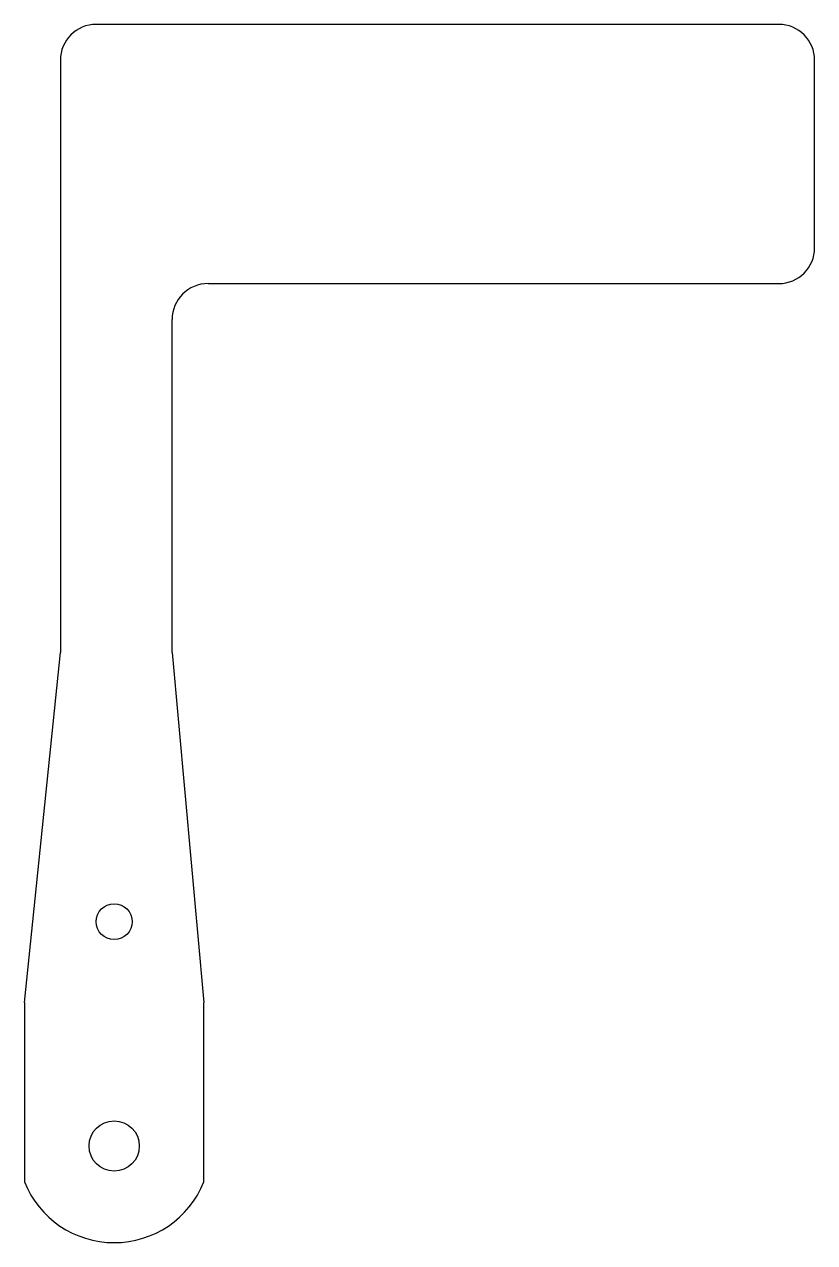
# Model space of a CAD drawing. Header units: millimetres. Extents: x 40.1 to 84.2, y -19.1 to 48.7.
import ezdxf

# ---------------------------------------------------------------- set-up
doc = ezdxf.new("R2010")
doc.units = ezdxf.units.MM
doc.layers.get('0').update_dxf_attribs({"true_color": 0xffffff})

msp = doc.modelspace()

# ---------------------------------------------------------------- linework, layer by layer
at = {"color": 7, "linetype": 'Continuous', "lineweight": 25, "true_color": 0xffffff}
for p, q in [((82.151, 48.738), (44.151, 48.738)), ((42.151, 46.738), (42.151, 13.738)), ((84.151, 36.293), (84.151, 46.738)), ((50.376, 34.293), (82.151, 34.293)), ((48.376, 13.738), (48.376, 32.293)), ((40.148, -5.762), (42.151, 13.738)), ((48.376, 13.738), (50.148, -5.762)), ((40.148, -5.762), (40.148, -15.762)), ((50.148, -15.762), (50.148, -5.762))]:
    msp.add_line(p, q, dxfattribs=at)
for centre, radius in [((45.148, -1.262), 1), ((45.148, -13.762), 1.4)]:
    msp.add_circle(centre, radius, dxfattribs=at)
for centre, radius, start, end in [((44.151, 46.738), 2, 90, 180), ((82.151, 46.738), 2, 0, 90), ((82.151, 36.293), 2, 270, 0), ((50.376, 32.293), 2, 90, 180), ((45.148, -13.762), 5.385, 201.80141, 338.19859)]:
    msp.add_arc(centre, radius, start, end, dxfattribs=at)

doc.saveas('drawing.dxf')
